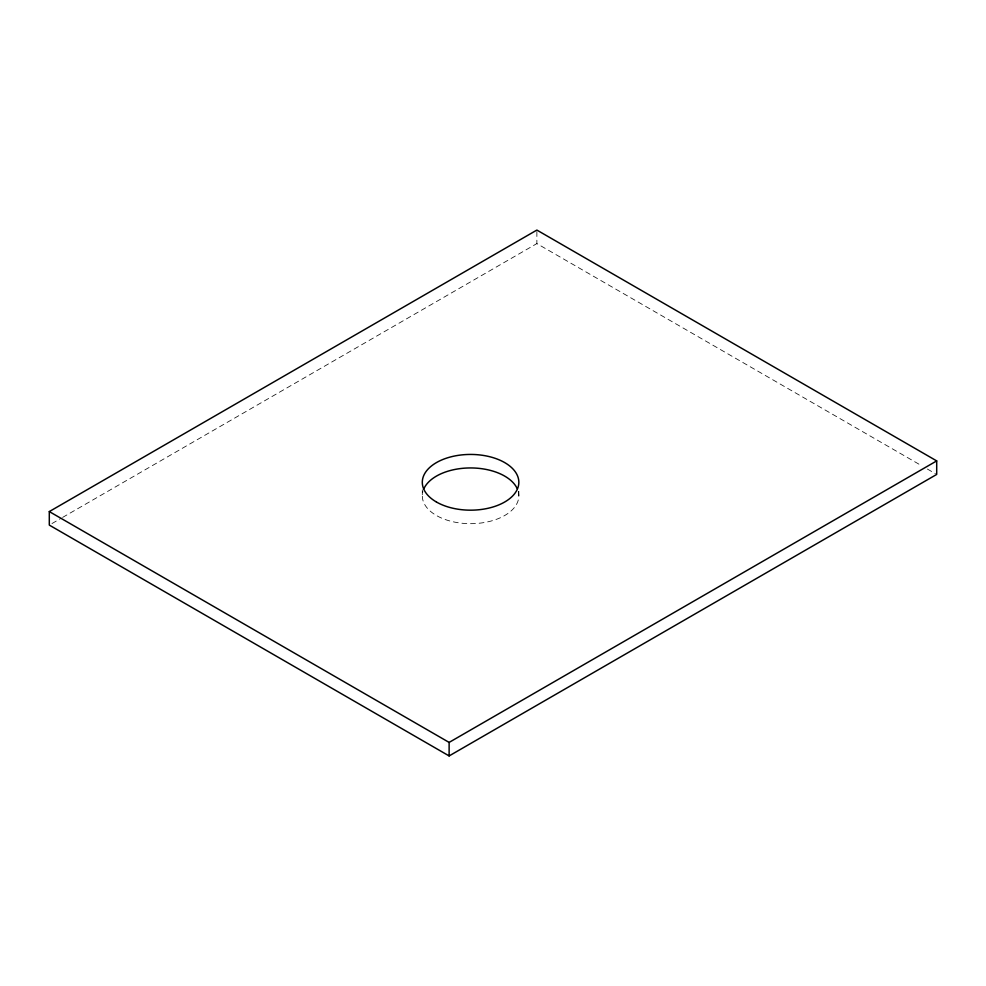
<?xml version="1.0" encoding="UTF-8"?>
<svg xmlns="http://www.w3.org/2000/svg" width="986" height="986" viewBox="0 0 986 986"><rect width="100%" height="100%" fill="white"/><g stroke="black" fill="none" stroke-linecap="round" stroke-linejoin="round"><path stroke-width="0.74" stroke-dasharray="4.93 3.7" d="M51.962 523.554L61.292 518.168M62.623 517.404L536.877 243.591L922.046 465.959M927.37 469.04L935.369 473.65M536.877 231.574L536.877 243.591M518.846 491.311L518.846 495.81M422.304 489.808L422.304 495.81M518.242 491.447A48.265 27.867 0 0 1 470.568 523.677A48.265 27.867 0 0 1 422.895 491.447"/><path stroke-width="1.48" d="M49.3 511.574L536.877 230.071L936.7 460.906L936.7 474.426L449.123 755.929L49.3 525.094L49.3 511.574L449.123 742.409L936.7 460.906M449.123 742.409L449.123 755.929M423.943 488.6A48.265 27.867 0 0 1 470.568 467.943A48.265 27.867 0 0 1 517.194 488.6M436.441 502.01A48.265 27.867 0 0 0 517.194 489.512A48.265 27.867 0 0 0 458.083 455.384A48.265 27.867 0 0 0 436.441 502.01"/></g></svg>
